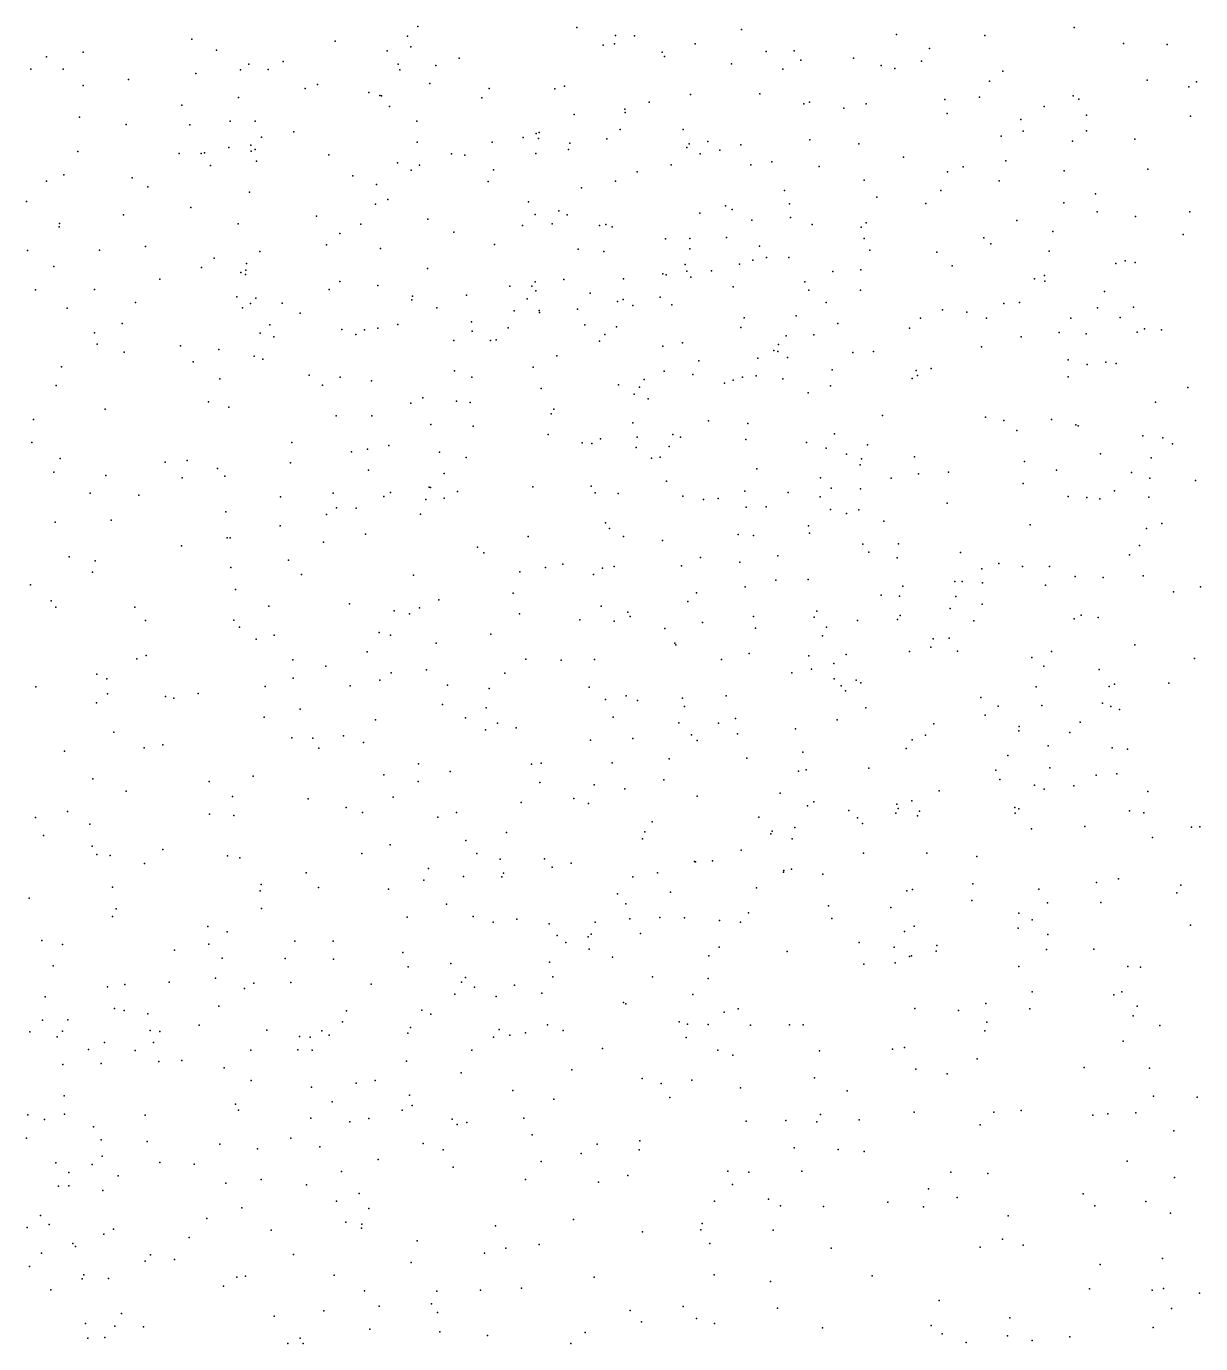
# Model space of a CAD drawing. Header units: metres. Extents: x -25 to 25, y -27.8 to 27.8.
# Drawn here: x 7.551 to 9.097, y 3.489 to 5.223 of the extents above; entities that cross this region are included whole.
import ezdxf

# ---------------------------------------------------------------- set-up
doc = ezdxf.new("R2010")
doc.units = ezdxf.units.M

msp = doc.modelspace()

# ---------------------------------------------------------------- linework, layer by layer
for p in [(8.0665, 5.2233, 22.8501), (8.2761, 5.2218, 24.0057), (8.9305, 5.222, 21.0635), (7.7691, 5.2066, 2.2353), (7.9577, 5.2036, 18.1323), (8.0529, 5.2103, 3.0094), (8.3269, 5.2113, 24.4267), (8.3516, 5.2106, 25.1427), (8.4927, 5.2192, 19.6024), (8.6967, 5.2124, 1.7368), (8.8128, 5.2112, 4.1241), (7.626, 5.1891, 19.952), (7.8017, 5.192, 7.9535), (8.026, 5.1911, -4.8514), (8.0575, 5.1965, 23.4437), (8.3105, 5.1985, 20.985), (8.3256, 5.2004, 6.961), (8.3881, 5.1893, 4.8551), (8.4315, 5.2004, 18.0363), (8.5251, 5.1904, 22.7259), (8.5621, 5.191, 8.0669), (8.7402, 5.1942, 0.9759), (8.9955, 5.2007, 22.4727), (9.0529, 5.1993, 3.5627), (7.5776, 5.1831, 5.4262), (7.8441, 5.1737, 22.9294), (7.8892, 5.177, 25.6264), (8.0405, 5.1737, 5.1646), (8.0903, 5.1717, 2.4841), (8.1212, 5.1813, 8.4406), (8.3912, 5.1837, 22.79), (8.4796, 5.174, 2.3441), (8.5706, 5.1788, 0.806), (8.6402, 5.1814, 21.6191), (8.6766, 5.1718, 21.0246), (8.6946, 5.1676, 22.679), (8.7296, 5.1774, 7.8341), (7.557, 5.1669, 2.0405), (7.5997, 5.1671, 21.3113), (7.6858, 5.1533, 21.0305), (7.7743, 5.1613, 3.3294), (7.8333, 5.1662, 7.7276), (7.8696, 5.1665, 8.3028), (8.0428, 5.1661, 7.0334), (8.5471, 5.1671, 21.0045), (8.8191, 5.1511, 6.3738), (8.8366, 5.1641, 22.6123), (9.0265, 5.1525, -21.3547), (9.0915, 5.1501, 18.2262), (7.6259, 5.1455, 23.304), (7.9182, 5.1415, -5.2089), (7.9344, 5.1469, 22.9188), (8.0019, 5.1361, 2.308), (8.0822, 5.1481, 20.9795), (8.1606, 5.1416, 2.8776), (8.2468, 5.1409, 5.0295), (8.2597, 5.1446, 19.6454), (8.4254, 5.1338, 8.3371), (8.5168, 5.1345, 8.206), (9.0817, 5.1435, 22.4937), (7.7558, 5.1194, 22.9858), (7.8303, 5.1297, 21.0011), (8.0167, 5.1321, 25.525), (8.0188, 5.1317, 21.4935), (8.0292, 5.118, 0.6434), (8.151, 5.1293, 22.881), (8.3712, 5.1234, 24.8484), (8.5747, 5.1211, 1.9327), (8.5821, 5.1235, 4.8476), (8.6274, 5.1155, 6.6668), (8.6566, 5.1211, 22.7656), (8.7605, 5.1269, 4.7236), (8.8059, 5.1302, 7.6935), (8.8912, 5.1176, 18.1971), (8.9294, 5.1317, 3.8307), (8.9368, 5.1276, 6.1932), (7.6211, 5.1036, 23.0236), (7.8193, 5.0987, 19.8214), (7.8523, 5.0986, 21.4077), (8.0654, 5.0983, 23.3146), (8.2722, 5.1074, 23.4857), (8.3391, 5.1141, 0.7251), (8.3397, 5.1099, 24.2318), (8.7636, 5.1087, 22.7263), (8.8602, 5.1008, 1.271), (8.9469, 5.1063, 7.5107), (9.0837, 5.1052, 21.5768), (7.6826, 5.0941, 5.5476), (7.7665, 5.0938, 23.2591), (7.9034, 5.0845, 2.1812), (8.2225, 5.0823, 18.0455), (8.2261, 5.0835, 5.1867), (8.3331, 5.0876, 22.8989), (8.416, 5.0877, 2.5447), (8.8633, 5.0852, 22.6869), (8.9467, 5.0856, 0.7752), (7.8178, 5.0639, 6.9238), (7.8467, 5.0667, 18.1386), (7.8608, 5.0774, 5.4514), (8.0657, 5.0709, 5.3398), (8.1644, 5.071, 20.9695), (8.2053, 5.077, -4.5385), (8.2252, 5.0755, 22.9351), (8.2666, 5.0695, 20.9658), (8.3155, 5.0753, -5.4402), (8.4206, 5.0638, 6.79), (8.4236, 5.0686, 23.6415), (8.4482, 5.0719, 22.9026), (8.4919, 5.0675, -5.2167), (8.5827, 5.0741, 22.8694), (8.6473, 5.0688, 20.9827), (8.8347, 5.0786, -21.4573), (8.9286, 5.072, 19.3683), (9.0104, 5.0748, 0.9949), (7.619, 5.0586, 3.5156), (7.7525, 5.0558, 7.2273), (7.7812, 5.0558, 2.085), (7.7857, 5.0568, 7.8668), (7.847, 5.059, 0.5504), (7.8526, 5.0612, -21.4332), (7.9496, 5.0542, 22.9786), (8.111, 5.0554, 25.4208), (8.1283, 5.0539, 22.9553), (8.2218, 5.056, 21.4704), (8.2649, 5.0612, 25.1862), (8.4382, 5.0555, 5.0746), (8.4641, 5.0601, 23.8194), (8.706, 5.0512, 22.8371), (8.8406, 5.0461, 22.7599), (7.7935, 5.0402, 7.419), (7.854, 5.0459, 23.0064), (8.0397, 5.0438, 6.8687), (8.0576, 5.034, 18.0902), (8.0687, 5.0404, 20.9724), (8.1661, 5.0344, 19.7005), (8.3554, 5.0319, 8.4452), (8.4002, 5.0409, 21.493), (8.505, 5.041, 19.6334), (8.5325, 5.0449, 20.9705), (8.5951, 5.039, 3.1032), (8.764, 5.032, 19.5094), (8.7846, 5.0382, 20.9838), (8.9173, 5.0329, 20.9575), (9.0274, 5.0355, 20.9268), (7.5779, 5.0197, 0.4307), (7.6006, 5.028, 21.0781), (7.6903, 5.0241, 21.2155), (7.711, 5.0122, 23.0454), (7.9809, 5.0266, 8.4628), (8.0121, 5.0152, 3.3435), (8.1592, 5.0189, 3.1742), (8.3268, 5.0195, 24.5303), (8.654, 5.0209, 7.8232), (8.832, 5.0199, 4.1249), (7.845, 5.005, 21.0027), (8.0272, 4.9952, 23.1894), (8.2821, 5.0108, 2.9022), (8.5492, 5.0074, 6.579), (8.6709, 4.9984, 22.9355), (8.755, 5.0073, 4.9987), (8.9587, 5.0028, 21.528), (7.5512, 4.9927, 21.0438), (7.7679, 4.9847, 3.5147), (8.011, 4.9893, -5.4041), (8.2121, 4.9925, 5.403), (8.252, 4.9804, 6.7921), (8.438, 4.9775, 23.0451), (8.4717, 4.9872, -21.5235), (8.4803, 4.982, 24.0771), (8.556, 4.9897, 0.6841), (8.7352, 4.9899, 6.1041), (8.9171, 4.991, 22.7759), (8.9609, 4.979, 20.9051), (9.0827, 4.9791, 22.6609), (7.5946, 4.9595, 1.9512), (7.595, 4.9638, 23.1542), (7.6792, 4.975, 19.9781), (7.8301, 4.9632, 5.6869), (7.9332, 4.9736, 20.9846), (7.9915, 4.9631, 2.1317), (8.0796, 4.9695, 23.0292), (8.2042, 4.9612, 8.4749), (8.221, 4.9757, 2.3529), (8.2433, 4.9632, 23.055), (8.2632, 4.9752, 3.0636), (8.3056, 4.9613, 20.9515), (8.3139, 4.9625, 24.7274), (8.3223, 4.9593, 18.0577), (8.5062, 4.9683, 8.1572), (8.5573, 4.9717, 23.0562), (8.5858, 4.9623, 6.23), (8.6567, 4.9646, 5.1249), (8.8551, 4.9678, 20.9289), (9.0113, 4.9728, 22.7262), (7.9637, 4.9504, 21.3025), (8.1141, 4.9523, 5.557), (8.3924, 4.9436, 23.1197), (8.4245, 4.944, 23.4723), (8.4728, 4.9453, 20.9449), (8.6503, 4.959, 21.4713), (8.654, 4.944, 23.0814), (8.8117, 4.9448, 5.9553), (8.9027, 4.9532, 3.9329), (9.0739, 4.9493, 3.598), (7.5529, 4.9282, 25.6893), (7.6476, 4.9286, 21.067), (7.708, 4.9333, 5.9048), (7.8587, 4.9271, 23.0756), (7.9464, 4.9358, 23.0661), (8.0173, 4.9307, 20.9719), (8.1673, 4.9362, 23.0938), (8.2776, 4.9298, 23.1262), (8.3115, 4.9271, 2.4692), (8.4247, 4.9306, 24.2688), (8.5163, 4.9341, 23.1345), (8.6614, 4.9288, 18.1126), (8.7499, 4.9261, 23.0704), (8.8208, 4.9372, 22.979), (8.8976, 4.9275, 5.0187), (7.7985, 4.9182, 18.1093), (7.8409, 4.9112, 8.2845), (8.4187, 4.9097, 5.7038), (8.49, 4.9102, 6.006), (8.5077, 4.9154, 5.4384), (8.5256, 4.9191, -5.0454), (8.5549, 4.919, 7.9223), (8.7698, 4.9082, 20.8941), (8.9853, 4.9111, 20.8351), (8.9977, 4.9145, 22.8419), (9.0108, 4.9125, 18.1757), (7.5872, 4.907, 5.9982), (7.7268, 4.8907, 23.1073), (7.7817, 4.9058, 7.2783), (7.8336, 4.8992, 7.5224), (7.8398, 4.8968, 19.8794), (7.8401, 4.9024, 2.0189), (8.0793, 4.9045, 23.1188), (8.2586, 4.89, 24.9648), (8.3373, 4.891, 23.2018), (8.3891, 4.8974, 20.9224), (8.3937, 4.8962, 21.3604), (8.4208, 4.901, 6.5003), (8.4258, 4.8932, 6.1929), (8.4533, 4.9016, 1.9265), (8.6128, 4.9006, 5.767), (8.6496, 4.9028, 23.1575), (8.8782, 4.8908, 4.4445), (8.8914, 4.8953, 19.3877), (7.5632, 4.8763, 21.1247), (7.6408, 4.877, 6.9875), (7.9498, 4.8768, 23.1261), (7.9641, 4.8876, -5.178), (8.0137, 4.8823, 5.8615), (8.1875, 4.8815, 5.8571), (8.2165, 4.8811, 25.1335), (8.2212, 4.887, 3.2699), (8.2219, 4.8752, 0.5269), (8.4817, 4.8802, 23.2257), (8.5759, 4.8872, 23.2126), (8.5812, 4.8759, 19.6652), (8.6494, 4.8759, 7.6897), (8.8921, 4.8879, 23.0092), (8.9705, 4.8741, -21.4176), (7.6948, 4.8597, 20.9853), (7.8281, 4.8674, 23.13), (7.8465, 4.8583, 20.9925), (7.8531, 4.8654, 6.0707), (7.8881, 4.8589, 25.5025), (8.0587, 4.8631, 25.3516), (8.0597, 4.868, 3.4781), (8.1308, 4.8693, -4.6349), (8.2104, 4.8647, 23.2037), (8.2933, 4.872, 6.0332), (8.3294, 4.861, -5.3929), (8.337, 4.8639, 2.616), (8.3498, 4.856, 24.5023), (8.3858, 4.8669, 2.9107), (8.4008, 4.8566, 8.2364), (8.6043, 4.8598, -4.679), (8.8381, 4.8586, 23.1152), (8.8586, 4.86, 5.8123), (7.605, 4.8522, 6.1998), (7.8359, 4.8528, 6.7377), (7.9115, 4.8459, 3.5749), (8.0915, 4.8528, 6.0832), (8.1934, 4.849, 2.2097), (8.2261, 4.8493, 20.9278), (8.2267, 4.8468, 6.313), (8.2768, 4.8509, 23.2), (8.4961, 4.8397, 20.8831), (8.5647, 4.8422, 24.0993), (8.7284, 4.8393, 23.2203), (8.7574, 4.8503, 7.5364), (8.7893, 4.8471, 5.4359), (8.8151, 4.8392, 1.4265), (8.9261, 4.8392, 20.7867), (8.9612, 4.8527, 3.3599), (8.991, 4.84, 7.3522), (9.0086, 4.8536, 5.9107), (7.6772, 4.8322, 18.0644), (7.8716, 4.8306, 7.726), (7.9667, 4.8243, 7.2577), (7.9964, 4.824, 6.995), (8.0137, 4.826, 2.0599), (8.0404, 4.8307, 20.9577), (8.137, 4.8342, 6.7472), (8.1383, 4.822, 7.0953), (8.1854, 4.8264, 8.3963), (8.2865, 4.8306, -21.5198), (8.3283, 4.8278, 23.297), (8.4916, 4.8269, 3.0525), (8.6193, 4.8321, 23.805), (8.7139, 4.8262, 19.5866), (9.0135, 4.8206, 3.6963), (9.0233, 4.825, 20.7473), (9.0454, 4.8238, 22.9231), (7.6409, 4.8197, 23.0261), (7.6443, 4.8049, 20.8426), (7.8591, 4.8194, 7.1286), (7.8768, 4.8145, 21.0923), (7.985, 4.8178, 7.4391), (8.1138, 4.8097, 18.1114), (8.1624, 4.8098, 7.4642), (8.1699, 4.8105, 21.2097), (8.3057, 4.8087, 6.8308), (8.3128, 4.8175, 7.0813), (8.4149, 4.8065, 7.3932), (8.5412, 4.8047, 21.3113), (8.5513, 4.8159, 23.5392), (8.5878, 4.8172, 20.8487), (8.861, 4.8144, 4.2733), (8.9107, 4.8202, 21.3974), (8.9465, 4.8186, 4.6176), (7.6801, 4.7944, 23.1747), (7.7542, 4.8028, 20.0155), (7.8045, 4.7981, 23.0019), (7.8511, 4.789, 23.1942), (8.2495, 4.7894, 23.3099), (8.389, 4.8021, 20.8782), (8.514, 4.7867, 18.1025), (8.5353, 4.7966, 7.17), (8.5403, 4.7951, 7.5049), (8.5533, 4.7872, 23.3599), (8.6394, 4.7939, 23.3223), (8.6665, 4.7953, 20.8122), (8.8086, 4.8016, 23.2235), (7.5974, 4.7749, 20.2806), (7.7707, 4.7817, -21.31), (7.8626, 4.7854, 8.1568), (8.1148, 4.7699, 7.6585), (8.2185, 4.7745, 3.495), (8.391, 4.7693, 6.6624), (8.4367, 4.7831, 24.3847), (8.6122, 4.7711, 6.9938), (8.7228, 4.7702, 7.3214), (8.7422, 4.7728, 23.302), (8.9225, 4.7845, 5.3219), (8.9477, 4.7784, 0.5845), (8.9724, 4.7814, 23.0888), (8.986, 4.7796, 4.7701), (7.8059, 4.7591, 3.6983), (7.9236, 4.764, 7.884), (7.9644, 4.7617, 8.2724), (8.0054, 4.7567, 23.2569), (8.1377, 4.7617, 23.304), (8.3309, 4.7516, 2.1587), (8.3647, 4.7586, -4.4773), (8.4287, 4.7651, 3.0279), (8.4703, 4.7536, 19.8295), (8.4815, 4.7575, 23.3935), (8.4941, 4.7617, 20.8177), (8.512, 4.7634, 7.7255), (8.547, 4.7595, 1.6445), (8.7172, 4.7599, 20.7551), (8.7242, 4.7635, 3.2747), (8.9228, 4.7619, 20.706), (7.5904, 4.7506, 20.5773), (7.9412, 4.751, -4.9904), (8.0731, 4.7342, 3.6808), (8.2291, 4.7466, 20.8649), (8.3514, 4.739, 20.8311), (8.3583, 4.7482, 23.4023), (8.5803, 4.7408, 20.7704), (8.6098, 4.7501, 6.8137), (9.0804, 4.7478, 20.6536), (7.6548, 4.7192, 23.2107), (7.7912, 4.7289, 20.9828), (7.8177, 4.7219, 1.9588), (8.0574, 4.7275, 21.0853), (8.1176, 4.7301, 6.3059), (8.1355, 4.728, 20.873), (8.2457, 4.7195, 23.3883), (8.3697, 4.7331, 8.116), (9.0377, 4.7288, 23.0758), (7.5605, 4.7058, -0.0497), (7.9591, 4.7104, 20.9069), (8.006, 4.7107, 19.9474), (8.0837, 4.6993, 23.3431), (8.2422, 4.7131, 24.9149), (8.3494, 4.7012, 21.1289), (8.4493, 4.7041, 23.3049), (8.5008, 4.7005, 20.7457), (8.6784, 4.7112, 18.1157), (8.8138, 4.709, 23.3393), (8.8381, 4.7045, 20.6383), (8.9008, 4.7059, 23.2649), (8.1395, 4.6972, 8.2744), (8.2382, 4.6862, 23.0785), (8.3555, 4.6825, 19.912), (8.4022, 4.6861, 2.4436), (8.4125, 4.6827, 20.7565), (8.6152, 4.6868, 23.4539), (8.8551, 4.6913, 1.2706), (8.9328, 4.6989, 7.0286), (8.9358, 4.6975, 20.6049), (9.021, 4.6842, 5.1371), (7.5583, 4.6753, -21.2299), (7.9008, 4.6756, 23.2794), (8.0005, 4.6667, 25.3661), (8.0284, 4.6714, 7.9542), (8.283, 4.6749, 20.7839), (8.2957, 4.6742, 7.8623), (8.3069, 4.6804, 2.3739), (8.354, 4.6689, 24.6167), (8.3975, 4.6701, 23.4917), (8.4983, 4.6794, 3.3974), (8.5782, 4.6755, 21.1504), (8.6042, 4.6681, 23.5486), (8.6584, 4.6723, 23.9021), (9.0475, 4.6817, 6.6791), (9.0602, 4.6737, 18.083), (7.5958, 4.6546, 21.0533), (7.734, 4.6495, 20.256), (7.7629, 4.652, 22.9128), (7.899, 4.6487, 20.8646), (7.9794, 4.6632, 18.1131), (8.095, 4.6626, 0.2326), (8.1303, 4.6556, 25.1724), (8.3742, 4.6551, 0.3502), (8.3858, 4.6561, 3.6988), (8.6308, 4.6603, 20.6418), (8.6508, 4.6538, 24.0678), (8.7205, 4.6568, 20.6005), (8.8652, 4.6505, 18.1009), (8.9651, 4.6606, 6.5391), (9.0318, 4.6555, 23.1898), (7.5876, 4.6365, 6.191), (7.6558, 4.632, 20.978), (7.803, 4.6412, 6.2256), (7.8125, 4.631, 20.8812), (8.0015, 4.6391, 20.8291), (8.1014, 4.6346, 23.4179), (8.513, 4.6409, 20.6684), (8.6489, 4.6463, 6.5447), (8.7255, 4.6344, 19.6463), (8.7652, 4.6366, 0.508), (8.9074, 4.6393, 4.1795), (9.0059, 4.6358, 0.981), (7.7564, 4.6289, 23.2571), (8.0816, 4.6166, 3.893), (8.0834, 4.6164, 8.091), (8.2178, 4.6171, 8.0133), (8.2948, 4.6179, 23.52), (8.394, 4.6246, -5.2231), (8.5965, 4.6289, 1.4629), (8.6106, 4.6156, 19.8142), (8.6491, 4.6144, 20.5738), (8.6896, 4.6286, -21.5313), (8.8633, 4.6216, 20.5092), (9.0302, 4.6287, 5.6032), (9.0901, 4.6255, 20.4881), (7.6352, 4.6089, 23.2558), (7.6991, 4.6063, 3.8775), (7.8859, 4.6039, 0.0407), (7.9549, 4.6087, 20.0952), (8.0217, 4.6046, 23.4087), (8.0306, 4.6096, 22.9384), (8.0771, 4.6006, -5.3103), (8.1014, 4.6021, 20.7717), (8.119, 4.611, 20.027), (8.3002, 4.6092, 24.7607), (8.3302, 4.6084, 20.7039), (8.4154, 4.6049, 20.6654), (8.4425, 4.6003, 23.5646), (8.462, 4.6018, 2.609), (8.4969, 4.6115, 2.9377), (8.5542, 4.6097, 23.4088), (8.5964, 4.6039, 23.5525), (8.7634, 4.5958, 23.4863), (8.9227, 4.6044, 21.1797), (8.9474, 4.6033, 23.3496), (8.9643, 4.6013, 20.4692), (8.9838, 4.6118, 6.3158), (9.0289, 4.6034, 3.718), (7.8136, 4.5841, 23.3029), (7.9465, 4.5809, 3.9614), (7.9595, 4.5893, 6.2347), (7.9856, 4.5892, -21.4007), (8.07, 4.581, 2.044), (8.499, 4.5904, 19.9653), (8.5253, 4.5909, 24.4211), (8.6097, 4.5871, 24.2806), (8.6308, 4.5822, -4.7889), (8.6472, 4.5869, 3.648), (7.5891, 4.5707, 20.9687), (7.663, 4.5734, 20.9082), (7.8852, 4.566, 23.3653), (8.3135, 4.5696, 6.4071), (8.319, 4.5623, 2.6367), (8.5809, 4.5656, 6.386), (8.6802, 4.5721, 3.287), (8.8725, 4.5673, 23.4451), (9.0256, 4.5623, 5.2814), (9.0458, 4.5688, -21.4408), (7.8155, 4.5498, 20.4463), (7.8195, 4.55, 20.7909), (7.9422, 4.5445, 20.6911), (7.9975, 4.5548, 20.7433), (8.2119, 4.5519, 4.0233), (8.3373, 4.5518, 23.5998), (8.3888, 4.5465, 20.5942), (8.4882, 4.5542, -4.4393), (8.5086, 4.5529, 20.5521), (8.582, 4.5562, 3.8195), (7.7553, 4.5397, 4.0075), (8.1452, 4.5378, 23.5324), (8.1533, 4.5303, 22.9911), (8.5403, 4.5263, 23.6313), (8.6525, 4.5417, 20.4844), (8.6601, 4.5313, 23.5966), (8.6994, 4.5423, 1.1895), (8.7808, 4.5309, 23.5485), (9.0036, 4.5278, 20.3845), (9.0164, 4.5398, 23.3695), (7.6074, 4.5248, 18.0597), (7.6417, 4.5199, 23.2751), (7.8204, 4.5108, 23.3564), (7.8961, 4.5206, 20.7063), (8.2348, 4.5111, -4.512), (8.2575, 4.5155, 20.8061), (8.3098, 4.5103, 20.5617), (8.3251, 4.5122, 1.8699), (8.4136, 4.5131, 1.5758), (8.4385, 4.5241, 20.1098), (8.4906, 4.5182, 2.7525), (8.6974, 4.5238, 23.8744), (8.8091, 4.509, 19.603), (8.8314, 4.5164, 20.3969), (8.8627, 4.5124, 23.5217), (8.898, 4.5124, 6.1497), (7.6383, 4.505, 20.7854), (7.9134, 4.5018, 23.4228), (8.061, 4.501, 4.1364), (8.2008, 4.5051, 20.1742), (8.2978, 4.5016, 2.2608), (8.5378, 4.4945, 18.1714), (8.5804, 4.4953, 20.4347), (8.7737, 4.4924, 20.9706), (8.7831, 4.4925, 0.9867), (8.9321, 4.4992, 4.6071), (8.9688, 4.4978, 21.0659), (9.0215, 4.5, 6.0067), (7.5566, 4.4881, 20.804), (7.8265, 4.4818, 20.6561), (8.1919, 4.4771, 23.6015), (8.4333, 4.4776, 20.4567), (8.4973, 4.4853, 3.0426), (8.6764, 4.4744, 23.7206), (8.705, 4.4863, 6.225), (8.8099, 4.4908, 3.5933), (8.8927, 4.4879, 4.374), (9.0613, 4.479, 3.3264), (9.0971, 4.4855, 23.3651), (7.5837, 4.4671, 20.7264), (7.5902, 4.4586, -0.6383), (7.6941, 4.4588, 20.6558), (7.8705, 4.4601, 22.8719), (7.9764, 4.463, 20.5863), (8.0687, 4.4577, 25.3278), (8.0943, 4.4684, 20.5452), (8.3078, 4.4602, 23.6611), (8.4221, 4.4664, 2.4819), (8.7007, 4.4731, 24.1884), (8.7673, 4.4571, 20.3387), (8.775, 4.473, 3.7647), (8.8096, 4.4628, 3.2646), (7.7079, 4.4413, 23.323), (7.8243, 4.4415, -21.3011), (8.0356, 4.4539, 18.1481), (8.0557, 4.45, -0.0484), (8.2002, 4.4498, 20.4987), (8.28, 4.442, 18.1919), (8.3252, 4.4405, 20.4385), (8.3429, 4.4521, 20.6147), (8.3461, 4.4463, 6.2948), (8.5086, 4.4463, 20.3819), (8.5883, 4.4457, 20.7398), (8.592, 4.4533, 0.6021), (8.6453, 4.4414, 24.4271), (8.6979, 4.4423, 19.9683), (8.7017, 4.4478, 3.07), (8.7984, 4.4407, -21.5365), (8.9307, 4.4434, 23.5563), (8.9397, 4.4483, 3.9242), (8.9622, 4.445, 4.8065), (7.8316, 4.4324, 23.4093), (7.8773, 4.4219, 1.9772), (8.0156, 4.4254, 23.526), (8.0304, 4.4221, 22.9056), (8.1627, 4.4234, 25.2046), (8.3919, 4.4308, 23.1727), (8.4415, 4.4386, 20.3923), (8.5112, 4.4313, 20.5346), (8.6044, 4.4325, 20.1441), (7.8537, 4.4166, -0.4263), (8.0908, 4.4112, 20.4718), (8.4047, 4.4114, 20.3608), (8.4062, 4.4091, 24.8257), (8.5993, 4.4211, 2.8666), (8.7418, 4.4063, 23.6854), (8.7449, 4.417, 23.9767), (8.7661, 4.418, 19.7923), (9.0104, 4.4092, 3.6169), (7.6965, 4.3907, 25.6899), (7.7088, 4.3953, 18.1138), (7.9018, 4.3895, 23.4812), (7.9999, 4.3999, 6.1183), (8.2086, 4.3905, 0.0872), (8.2551, 4.389, 23.6973), (8.299, 4.39, 4.2505), (8.4663, 4.3899, 23.7454), (8.5029, 4.3978, 20.3111), (8.5812, 4.3948, 24.5979), (8.6304, 4.3964, 20.2808), (8.7136, 4.4002, 18.1656), (8.7772, 4.4007, 20.2683), (8.875, 4.3926, 3.2649), (8.9006, 4.4003, 4.158), (9.0892, 4.3913, -21.7263), (7.6441, 4.3706, 6.0091), (7.9456, 4.3812, 20.4618), (8.0316, 4.3722, 20.4257), (8.0779, 4.3763, 23.614), (8.1813, 4.3719, 20.3796), (8.5589, 4.3721, 23.7716), (8.5847, 4.3773, 1.0267), (8.6143, 4.3845, 20.417), (8.8908, 4.381, 5.942), (8.9634, 4.3768, 23.6097), (7.5638, 4.354, 23.2938), (7.6571, 4.3642, 4.2322), (7.8657, 4.3544, 20.4386), (7.9026, 4.3651, 25.5635), (7.9774, 4.3553, 23.5546), (8.0164, 4.3627, 2.057), (8.1055, 4.356, 4.3374), (8.2921, 4.3536, 1.6749), (8.6147, 4.3642, 6.1347), (8.624, 4.3553, -4.9262), (8.6437, 4.3625, -4.6264), (8.6498, 4.359, 23.7613), (8.8807, 4.3541, 20.2162), (8.9765, 4.3545, 5.7019), (8.9836, 4.3573, 20.2183), (9.055, 4.3589, 23.5696), (7.6579, 4.3447, 20.4772), (7.7346, 4.341, 20.4421), (7.7455, 4.339, -0.7684), (7.7774, 4.3453, 23.4245), (8.1606, 4.3517, 2.1604), (8.3134, 4.3374, 0.2912), (8.3409, 4.3422, 2.4918), (8.3558, 4.3357, 20.2473), (8.4149, 4.3388, -21.549), (8.4723, 4.3422, -5.1343), (8.6294, 4.3487, 4.1279), (8.8075, 4.3398, 4.5729), (7.6435, 4.3329, 23.34), (7.9117, 4.3245, 20.3686), (8.099, 4.3305, 20.3241), (8.1567, 4.3261, 23.705), (8.4176, 4.328, 0.5881), (8.6563, 4.3263, 23.6037), (8.8304, 4.3283, 23.7311), (8.8879, 4.3293, 19.6951), (8.9678, 4.3325, 5.3068), (8.9788, 4.328, 18.1646), (8.9901, 4.3242, 20.7729), (7.8641, 4.314, 23.4969), (8.0108, 4.3104, 20.3079), (8.1291, 4.3133, 6.1251), (8.1715, 4.306, 18.173), (8.3235, 4.3141, 23.7802), (8.41, 4.3066, 2.5079), (8.4623, 4.3061, 6.1714), (8.4848, 4.3122, 20.1793), (8.6186, 4.3106, 20.1668), (8.7459, 4.3052, 2.977), (8.8133, 4.3168, 20.0196), (8.8582, 4.3017, 5.8026), (8.9385, 4.3073, 23.7015), (7.6665, 4.294, 1.9286), (7.9006, 4.2867, -4.7729), (7.9284, 4.2862, 20.2856), (7.9688, 4.2892, 4.4199), (8.1555, 4.2975, 25.2956), (8.1958, 4.3, 20.2124), (8.294, 4.2835, 20.131), (8.3494, 4.2857, 18.1936), (8.4269, 4.2908, 23.2656), (8.4344, 4.2833, 20.1058), (8.4876, 4.2922, 23.8272), (8.5638, 4.2986, 4.2797), (8.7175, 4.2841, 20.138), (8.7348, 4.2904, 5.9299), (8.8577, 4.2959, 4.9272), (8.9249, 4.2938, 5.4747), (7.6014, 4.2692, 20.3242), (7.7063, 4.2734, 4.362), (7.7307, 4.2777, 20.3077), (7.9361, 4.2732, 6.0405), (7.9952, 4.2804, 23.6168), (8.5732, 4.2678, 20.075), (8.7093, 4.2725, 4.3597), (8.8964, 4.2763, 20.1511), (8.9806, 4.2734, -23.108), (9.0008, 4.2719, 3.3635), (8.0674, 4.2524, 23.6895), (8.216, 4.2522, 20.085), (8.2288, 4.2535, -5.2453), (8.3224, 4.2539, 23.1495), (8.3973, 4.2591, 24.9691), (8.4996, 4.2602, -4.4202), (8.8432, 4.2637, 23.7895), (7.6387, 4.2327, 23.3739), (7.8496, 4.2365, 25.6603), (8.0219, 4.238, 20.1789), (8.1093, 4.2423, 20.1168), (8.3904, 4.2314, 4.6085), (8.5675, 4.2429, 23.873), (8.578, 4.2448, 4.5836), (8.6602, 4.247, 20.0595), (8.8273, 4.2444, 23.8546), (8.8329, 4.2319, 5.1399), (8.8986, 4.2473, 20.2708), (8.9597, 4.2377, -21.7904), (8.9869, 4.2393, 20.4737), (7.6825, 4.2165, 20.2306), (7.7919, 4.2291, 23.4892), (8.0669, 4.2294, 22.9712), (8.2271, 4.2279, 4.6061), (8.2989, 4.225, 2.2089), (8.3392, 4.2196, 1.233), (8.5436, 4.214, 19.9862), (8.7528, 4.2169, 23.8569), (8.8784, 4.2244, 24.2274), (8.891, 4.2191, 24.0566), (8.93, 4.2234, -23.3383), (9.0277, 4.2163, 19.6709), (7.8225, 4.2097, -0.9266), (7.922, 4.2065, 20.1493), (8.0341, 4.2085, 20.0941), (8.2025, 4.2017, 20.0041), (8.272, 4.207, 0.4708), (8.2911, 4.2001, 19.975), (8.4345, 4.21, 19.9739), (8.5797, 4.1972, 5.9612), (8.5878, 4.2024, 4.8348), (8.6971, 4.1994, 4.955), (8.7168, 4.2038, -23.0123), (7.5633, 4.182, 4.4496), (7.6054, 4.1897, 20.2066), (7.7924, 4.1862, 20.1571), (7.8244, 4.1845, 22.8958), (7.9724, 4.1951, 23.653), (7.9937, 4.1884, 4.6395), (8.0929, 4.1825, 0.0008), (8.1174, 4.1883, 23.7669), (8.5155, 4.1822, 23.9116), (8.6341, 4.1911, 19.9639), (8.6453, 4.1814, 5.7894), (8.6959, 4.1877, 5.3539), (8.6989, 4.1936, 5.513), (8.7242, 4.1841, 19.9794), (8.7268, 4.1903, -22.7798), (8.8525, 4.1951, 3.0004), (8.853, 4.1876, 24.4345), (8.8576, 4.1931, 20.0322), (9.0033, 4.1907, 18.369), (9.0222, 4.1881, 20.102), (7.6349, 4.1729, -21.3055), (8.1834, 4.1621, 23.8264), (8.3656, 4.1629, 4.9941), (8.3752, 4.176, 23.8996), (8.5332, 4.1641, 24.8832), (8.563, 4.1686, 19.9143), (8.6519, 4.1742, 2.9775), (8.8746, 4.1668, -22.4701), (8.9447, 4.17, 20.0294), (9.0851, 4.169, -23.6141), (9.0962, 4.1696, 18.5896), (7.5737, 4.1581, 23.3568), (8.0302, 4.146, 23.7275), (8.1298, 4.1516, 4.9192), (8.3625, 4.1538, 19.8767), (8.5311, 4.1603, 5.1133), (8.5595, 4.1538, 5.453), (9.0338, 4.1555, 20.0448), (7.6379, 4.1441, 20.1398), (7.6439, 4.1333, 18.2587), (7.6614, 4.1318, 23.4363), (7.731, 4.1398, 1.9833), (7.816, 4.1315, -21.4106), (7.8321, 4.1287, 4.719), (7.993, 4.1345, 19.9982), (8.1442, 4.1343, 19.9161), (8.2332, 4.1275, -4.4193), (8.4922, 4.1387, 19.8618), (8.6533, 4.135, 23.9434), (8.7367, 4.1348, 23.9333), (8.8025, 4.1307, 19.9288), (7.7067, 4.1212, 20.0959), (8.0804, 4.1149, 2.1919), (8.175, 4.1269, 1.7601), (8.2433, 4.1167, 5.0835), (8.2686, 4.1216, 0.823), (8.4309, 4.1239, 5.2924), (8.432, 4.1235, 23.9423), (8.4544, 4.125, 2.5771), (8.5479, 4.1099, 23.9655), (8.5482, 4.1122, -22.6825), (8.5583, 4.1137, 2.7376), (7.8604, 4.0937, 19.9792), (7.9196, 4.1089, 23.6621), (8.0745, 4.0994, -21.5189), (8.1267, 4.1041, 18.1645), (8.1773, 4.1039, 19.8394), (8.1792, 4.1088, 6.0399), (8.3495, 4.1037, 19.7813), (8.3822, 4.1092, 23.3127), (8.5999, 4.1074, 19.7943), (8.797, 4.0946, -21.8565), (8.96, 4.0965, 24.1916), (8.9891, 4.101, 23.8773), (9.0708, 4.0928, 3.3115), (7.555, 4.0757, 20.0349), (7.6647, 4.09, 5.8905), (7.8588, 4.0852, 4.8798), (7.9358, 4.0896, 19.9362), (8.0278, 4.0874, 19.8815), (8.3295, 4.0816, 25.1284), (8.3993, 4.0837, -21.6284), (8.5122, 4.0894, -23.1979), (8.7105, 4.0855, 19.772), (8.7177, 4.0873, -4.7243), (8.884, 4.0875, 23.9202), (9.0659, 4.0829, 18.8528), (7.6694, 4.0618, 23.4864), (7.8609, 4.0622, 2.0768), (8.1044, 4.068, 23.0947), (8.3406, 4.0682, 6.0246), (8.6074, 4.0654, 19.6723), (8.6892, 4.0635, 19.6917), (8.796, 4.0725, 23.9587), (8.8956, 4.0695, 19.8248), (8.9658, 4.0698, 24.0081), (7.6647, 4.0515, 19.9669), (8.0526, 4.0509, -5.2668), (8.1392, 4.0515, 0.3911), (8.1658, 4.0443, 23.8777), (8.1968, 4.0479, 19.7198), (8.2393, 4.0419, 23.2107), (8.3, 4.0439, 18.1849), (8.3455, 4.0486, 2.3641), (8.3852, 4.0502, 5.6127), (8.4178, 4.0498, 19.6486), (8.4637, 4.0462, 23.988), (8.4912, 4.0439, 14.5963), (8.5019, 4.0564, 19.652), (8.6114, 4.0488, 24.0017), (8.8578, 4.056, 23.7527), (8.8754, 4.0472, 19.7359), (7.7902, 4.0382, 25.7076), (7.8157, 4.0316, 18.2255), (8.2501, 4.0265, 1.2303), (8.291, 4.025, -5.2474), (8.2946, 4.0285, -22.8705), (8.3597, 4.0291, 5.8663), (8.7073, 4.0319, 2.8206), (8.7201, 4.0388, 24.7612), (8.8567, 4.0364, 24.5723), (8.896, 4.0277, 18.705), (9.0838, 4.04, 23.895), (7.5718, 4.0199, 23.443), (7.599, 4.0147, 4.7001), (7.7464, 4.0073, 19.8524), (7.7914, 4.0151, 23.6065), (7.9045, 4.0192, 23.0328), (7.9552, 4.0192, 19.7858), (8.2612, 4.0173, 19.6348), (8.2922, 4.0087, -23.0916), (8.4633, 4.0114, 19.5775), (8.5527, 4.0056, 24.9441), (8.6476, 4.0173, 19.5634), (8.6938, 4.0111, -22.1248), (8.7489, 4.006, 19.553), (8.7499, 4.0136, 24.0033), (8.894, 4.0081, 19.638), (8.9565, 4.0084, 23.8626), (7.8092, 3.9967, 19.7927), (7.8919, 3.9964, -0.5373), (7.9556, 3.9955, 23.73), (8.0467, 4.0044, -4.5107), (8.11, 3.9896, 5.2586), (8.24, 3.9915, 25.2668), (8.3227, 3.9981, 19.5783), (8.4497, 4, 23.4026), (8.6537, 3.9888, -4.5435), (8.6948, 3.9906, 18.4059), (8.7136, 3.9989, -23.6893), (8.7163, 3.9999, 23.5677), (7.5867, 3.9865, 22.8767), (8.0539, 3.9853, -23.0303), (8.1293, 3.9712, -22.6658), (8.2445, 3.972, 23.9461), (8.3756, 3.9723, 2.5034), (8.8579, 3.9856, 2.9013), (9.0013, 3.9856, 23.9387), (9.0177, 3.9847, -24.0027), (7.658, 3.959, 4.8682), (7.6807, 3.962, 23.5461), (7.7392, 3.9653, -23.0319), (7.8001, 3.9705, 5.0356), (7.8384, 3.9567, -5.0229), (7.8507, 3.9638, 5.8971), (7.8996, 3.9649, -23.191), (8.0051, 3.9626, 19.6501), (8.1242, 3.9653, 0.7802), (8.1413, 3.9587, 23.9013), (8.1938, 3.961, 5.8678), (8.4486, 3.9699, 19.4973), (7.5758, 3.9458, 19.7424), (8.1154, 3.9492, 19.5819), (8.1698, 3.9461, 5.4059), (8.2296, 3.9505, -22.4599), (8.3372, 3.9384, 19.4693), (8.3406, 3.9368, 24.0217), (8.4286, 3.9487, 24.0385), (8.8144, 3.9371, 19.4161), (8.8754, 3.9523, 24.0044), (8.9828, 3.9485, 24.3817), (8.9933, 3.9522, 3.1164), (7.6672, 3.9304, 18.3319), (7.6801, 3.928, -22.7751), (7.7112, 3.9236, 19.6702), (7.8046, 3.9337, 19.6646), (7.9727, 3.9272, 25.5599), (8.0718, 3.9283, 23.8553), (8.0838, 3.9228, -23.3631), (8.4699, 3.9256, -22.1054), (8.4884, 3.9299, 19.4006), (8.7209, 3.9303, 18.6222), (8.7783, 3.9279, 24.0519), (8.8724, 3.93, 18.8614), (9.0081, 3.9207, 19.5168), (9.0135, 3.9334, 19.0156), (7.5726, 3.9151, 15.5769), (7.6059, 3.9156, 19.6531), (7.7141, 3.9017, 23.0068), (7.7786, 3.9084, -23.5265), (7.868, 3.902, 2.1471), (7.9675, 3.9129, 23.772), (8.0571, 3.9055, 0.0368), (8.1735, 3.9029, 0.9827), (8.2371, 3.9089, 2.3871), (8.4108, 3.913, -23.5005), (8.4217, 3.9099, 18.3277), (8.4487, 3.9094, -21.8839), (8.5046, 3.9087, 24.0723), (8.5559, 3.9089, 19.3357), (8.574, 3.9091, 18.4733), (8.8154, 3.9125, 2.9164), (9.0433, 3.9079, 24.1559), (7.5557, 3.8997, 15.4057), (7.5917, 3.8933, 19.5645), (7.5987, 3.9007, 1.8896), (7.6542, 3.8859, 23.5777), (7.7188, 3.8859, 2.0255), (7.7268, 3.9002, 19.5894), (7.9107, 3.8935, 23.1392), (7.9249, 3.8927, 19.5421), (7.9402, 3.9009, 5.256), (7.9499, 3.8952, -21.6449), (8.0534, 3.898, 19.5176), (8.1663, 3.8927, 19.4613), (8.1876, 3.8953, 5.5911), (8.2084, 3.8983, 18.2309), (8.2581, 3.9015, 19.4407), (8.4197, 3.8921, 19.35), (8.8129, 3.9012, -23.9974), (8.9953, 3.8874, 19.4154), (7.6329, 3.8764, -21.6704), (7.6944, 3.875, 19.4895), (7.8467, 3.8756, 19.5087), (7.9086, 3.8761, -0.7153), (7.9276, 3.8755, -0.3553), (8.1378, 3.8757, 23.9215), (8.3096, 3.8779, 19.3702), (8.4613, 3.8758, 25.0432), (8.4811, 3.8691, 19.2777), (8.5955, 3.8746, 24.088), (8.6915, 3.8769, 2.7965), (8.7073, 3.8792, 19.2731), (7.5992, 3.8566, 25.7503), (7.6495, 3.8581, -22.5676), (7.7255, 3.8609, 23.6281), (7.7558, 3.862, 25.6843), (7.8117, 3.8522, 23.6839), (8.0516, 3.8611, 19.432), (8.2691, 3.8498, -4.3111), (8.7223, 3.8508, -4.7139), (8.8029, 3.8643, 19.254), (8.9437, 3.8527, 19.3193), (9.0299, 3.852, 23.9978), (7.8471, 3.8358, 19.4105), (8.0104, 3.8356, 18.2581), (8.1238, 3.846, 1.6161), (8.3621, 3.8382, 19.2654), (8.4272, 3.836, 2.5652), (8.5888, 3.8391, 18.6696), (8.7635, 3.8444, 24.0728), (7.6011, 3.8153, -0.9272), (7.9264, 3.827, -22.2896), (7.9856, 3.832, 2.224), (8.0558, 3.8164, -5.331), (8.1916, 3.8225, 19.3333), (8.3868, 3.8316, 24.0627), (8.4913, 3.826, -5.1569), (8.6316, 3.8223, 19.1833), (9.0349, 3.8152, 19.3131), (7.8266, 3.8045, -4.8638), (7.9537, 3.8074, 5.4163), (8.059, 3.8028, 5.553), (8.2456, 3.8112, 25.2257), (8.3981, 3.8134, 18.5002), (9.0923, 3.8137, 3.2619), (7.5532, 3.7906, 1.3383), (7.5752, 3.7842, 0.1833), (7.6016, 3.7914, 19.3246), (7.7077, 3.7902, -22.3718), (7.8304, 3.7968, 18.3102), (7.9259, 3.786, 23.7806), (7.977, 3.7815, 19.334), (8.0022, 3.7858, 23.83), (8.0461, 3.7968, 0.233), (8.1118, 3.7848, 1.8238), (8.131, 3.7804, 23.928), (8.2059, 3.786, 18.3897), (8.4989, 3.7823, 19.1533), (8.5508, 3.7832, 24.0985), (8.5917, 3.7811, -23.903), (8.5966, 3.7908, 23.4812), (8.6476, 3.7838, 24.0959), (8.72, 3.794, 19.1548), (8.8248, 3.794, 24.7175), (8.8606, 3.7962, -24.1807), (8.955, 3.7902, 24.5195), (8.9751, 3.792, 3.0915), (9.0117, 3.793, 19.1558), (7.6397, 3.7745, 15.0374), (8.1184, 3.7776, 25.361), (8.2169, 3.764, 23.9828), (8.8067, 3.7772, 19.1468), (9.0616, 3.7694, 24.2707), (7.5516, 3.76, 5.1533), (7.6496, 3.7578, 23.0566), (7.7104, 3.7555, 19.2872), (7.8061, 3.752, 23.7142), (7.8556, 3.7456, -0.8721), (7.8993, 3.7597, -4.6517), (7.9374, 3.7483, 5.7429), (8.0737, 3.7529, -23.6721), (8.3028, 3.7518, -5.2841), (8.3586, 3.7563, 25.1065), (8.5621, 3.7469, 2.4788), (7.651, 3.7361, -21.9749), (8.0144, 3.7315, 19.2588), (8.0997, 3.7443, 19.2563), (8.229, 3.7291, 23.382), (8.2818, 3.7395, 18.5701), (8.3579, 3.7443, 19.1441), (8.6198, 3.745, -4.9584), (8.6543, 3.7421, 19.0925), (9.0002, 3.7295, 2.7134), (7.59, 3.7273, 1.5958), (7.607, 3.7144, 23.6382), (7.638, 3.7252, 15.41), (7.727, 3.7279, 5.7996), (7.7721, 3.7257, 23.1761), (7.9661, 3.7161, 0.5689), (8.1132, 3.7218, 2.3397), (8.4747, 3.7164, 19.0834), (8.5025, 3.7152, 18.8196), (8.5722, 3.7164, 24.9414), (8.7682, 3.7151, 2.8787), (8.8168, 3.7134, 19.0788), (7.5936, 3.6964, 5.6745), (7.6072, 3.6971, 1.8311), (7.6719, 3.71, 5.4489), (7.814, 3.7004, 5.6153), (7.8605, 3.7053, 23.7653), (7.9201, 3.6985, 23.2718), (8.2085, 3.7052, -14.4721), (8.3045, 3.7019, 24.0455), (8.343, 3.7107, 2.5049), (8.4809, 3.699, 24.0984), (9.0626, 3.7081, 19.1935), (7.6517, 3.6909, 0.0738), (7.9597, 3.6769, 23.8275), (7.9894, 3.6871, -4.4519), (8.4572, 3.677, -14.6556), (8.528, 3.6797, -4.3901), (8.739, 3.6929, 19.0461), (8.7767, 3.6818, 2.5696), (8.9425, 3.6864, 24.0553), (9.0249, 3.6763, 23.9535), (7.835, 3.6683, 25.5573), (8.0021, 3.6672, 0.78), (8.544, 3.6707, 19.0272), (8.6006, 3.6698, 24.1068), (8.6852, 3.6756, 19.0004), (8.7321, 3.6693, 23.5623), (8.958, 3.6709, 19.1031), (9.0572, 3.6611, 24.041), (7.5524, 3.642, 15.6994), (7.5698, 3.6581, 19.1661), (7.5811, 3.6461, -0.2803), (7.789, 3.6542, 19.1833), (7.9717, 3.649, 25.4184), (7.9928, 3.6464, 18.4628), (8.1689, 3.6445, 18.6649), (8.2717, 3.6528, -4.214), (8.4409, 3.6473, 23.4485), (8.8436, 3.6574, 19.1504), (7.6534, 3.6335, 2.0131), (7.6658, 3.6399, 23.6818), (7.7654, 3.6289, 23.7267), (7.8737, 3.6388, 19.1786), (7.9922, 3.6414, -0.658), (8.0657, 3.6248, 0.0279), (8.3623, 3.6363, 18.8499), (8.4391, 3.639, 19.0296), (8.5343, 3.6387, 18.9622), (8.8362, 3.6267, 24.6779), (7.5713, 3.6086, 0.9927), (7.6125, 3.621, 25.6406), (7.6159, 3.6171, 0.481), (8.1542, 3.6084, 1.5968), (8.1822, 3.6151, 1.3783), (8.2263, 3.6197, 23.9856), (8.451, 3.6211, 24.0815), (8.6106, 3.6148, 2.7418), (8.8067, 3.6161, 24.0774), (8.8633, 3.619, 23.6939), (7.5554, 3.5909, 18.3925), (7.7078, 3.598, 19.1312), (7.7147, 3.606, -0.1293), (7.7464, 3.6002, 2.1453), (7.903, 3.6066, 23.804), (8.0578, 3.5962, 23.8825), (8.9648, 3.5934, 19.0556), (9.0467, 3.6014, 24.1187), (7.6248, 3.5746, 1.5344), (7.6267, 3.5798, 19.1085), (7.6593, 3.575, 15.1479), (7.8282, 3.5766, 23.7715), (7.8395, 3.5782, -4.8083), (7.9563, 3.5796, 19.1321), (8.2985, 3.577, 24.0216), (8.4565, 3.58, -14.8493), (8.6646, 3.5787, 18.9616), (7.5834, 3.5603, 0.7726), (7.8108, 3.5649, 19.1123), (7.9964, 3.5589, -23.926), (8.0918, 3.5586, 0.984), (8.1491, 3.5595, 23.9367), (8.203, 3.5622, 2.0066), (8.5307, 3.5709, 24.0868), (8.9508, 3.5613, 23.8154), (9.0331, 3.5595, 3.1935), (9.0481, 3.5617, 19.3292), (9.0957, 3.5558, 19.1084), (8.0155, 3.5386, 23.3542), (8.0847, 3.5415, 19.0811), (8.4159, 3.5382, 24.0599), (8.7528, 3.546, 18.9452), (7.6766, 3.529, 23.1531), (7.8775, 3.5257, -0.1884), (7.9427, 3.5326, 0.1307), (8.0924, 3.5302, 2.3881), (8.3462, 3.5329, 18.9644), (8.4332, 3.5222, 18.9489), (8.5401, 3.536, 18.9341), (8.8459, 3.5233, -24.352), (9.0586, 3.5354, -24.439), (7.6291, 3.5158, 23.6947), (7.6679, 3.5125, 0.5957), (7.7054, 3.5116, 25.5105), (8.0035, 3.5082, 23.8574), (8.0954, 3.5049, -0.0251), (8.2868, 3.504, 18.9863), (8.361, 3.5179, 2.5435), (8.4571, 3.5159, 24.9767), (8.5991, 3.51, 24.8657), (8.7424, 3.5132, 24.7512), (9.0347, 3.5104, 24.0243), (7.6321, 3.4967, 14.9953), (7.6546, 3.4973, 19.0465), (7.8953, 3.4893, 23.8069), (7.9117, 3.4964, 18.6016), (7.9157, 3.4896, 25.3406), (8.1584, 3.5002, 19.0356), (8.2682, 3.4897, -23.9457), (8.757, 3.5024, 19.2215), (8.7885, 3.4908, 24.0617), (8.843, 3.4995, 18.9394), (8.8754, 3.4935, 24.0451), (8.925, 3.4984, 18.9747)]:
    msp.add_point(p)

doc.saveas('drawing.dxf')
